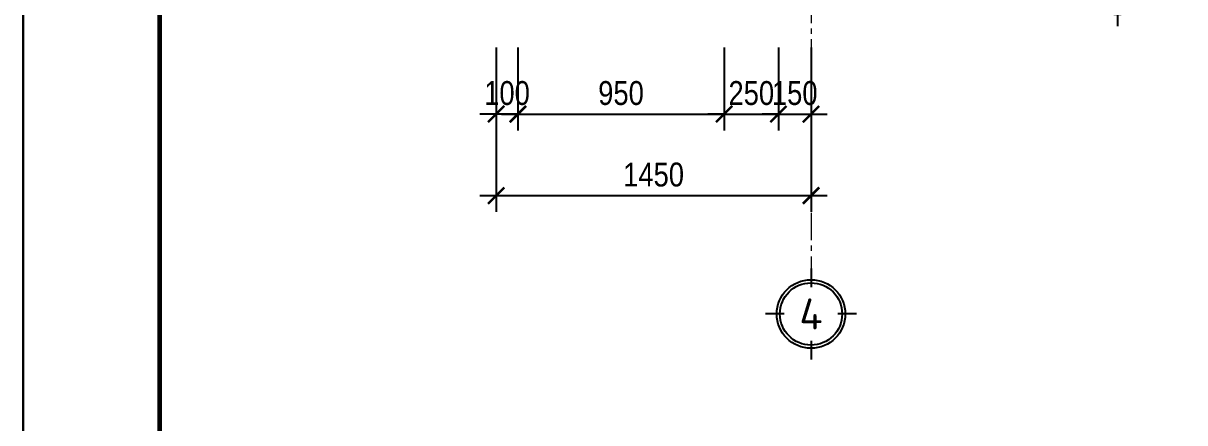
# Model space of a CAD drawing. Header units: inches. Extents: x 236662 to 497023, y -248575 to 81795.
# Drawn here: x 282445 to 287794, y -191630 to -189789 of the extents above; entities that cross this region are included whole.
import ezdxf
from ezdxf.enums import TextEntityAlignment as Align

# ---------------------------------------------------------------- set-up
doc = ezdxf.new("R2010")
doc.units = ezdxf.units.IN
doc.header["$LTSCALE"] = 10
doc.header["$MEASUREMENT"] = 0
doc.linetypes.add('CENTER', pattern=[2, 1.25, -0.25, 0.25, -0.25])
for name, color, linetype in [('01. HP_TEXT', 9, 'Continuous'), ('07. HP_KY HIEU', 43, 'Continuous'), ('08. HP_DIM', 118, 'Continuous'), ('TEXT', 2, 'Continuous')]:
    doc.layers.add(name, color=color, linetype=linetype)
for name, color, linetype, lineweight in [('02. HP_BE TONG', 1, 'Continuous', 35), ('05. HP_TRUC', 251, 'CENTER', 5), ('06. HP_THAY 1', 134, 'Continuous', 15)]:
    doc.layers.add(name, color=color, linetype=linetype, lineweight=lineweight)
doc.layers.add('Tpl_Bound', color=1, linetype='Continuous', plot=False)
doc.styles.add('ISOCP50', font='ISOCPEUR.TTF')
doc.styles.add('text2', font='VHELVCN.TTF')
doc.dimstyles.new('AL-100 (1-50)', dxfattribs={"dimscale": 0.5, "dimtxt": 220, "dimasz": 150, "dimexe": 150, "dimexo": 150, "dimgap": 80, "dimtad": 1, "dimdec": 0, "dimzin": 9, "dimtxsty": 'text2', "dimblk": 'ARCHTICK', "dimcen": 1, "dimdle": 150, "dimclrd": 256, "dimclre": 256, "dimclrt": 7, "dimadec": 0, "dimazin": 0, "dimtfac": 1, "dimtdec": 0, "dimtix": 1, "dimtmove": 2, "dimatfit": 3, "dimldrblk": 'ARCHTICK', "dimfxl": 1, "dimtolj": 1, "dimtzin": 0, "dimlwd": -1, "dimlwe": -1, "dimarcsym": 0})

# ---------------------------------------------------------------- blocks, each defined once
blk = doc.blocks.new('KHUNG TEN A-3')
at = {"layer": '02. HP_BE TONG', "color": 1, "const_width": 0.5}
blk.add_lwpolyline([(15, 5), (415, 5), (415, 292), (15, 292)], close=True, dxfattribs=at)
at = {"layer": '06. HP_THAY 1'}
blk.add_lwpolyline([(0, 297), (420, 297), (420, 0), (0, 0)], close=True, dxfattribs=at)
at = {"layer": 'Defpoints'}
blk.add_lwpolyline([(0, 0), (420, 0), (420, 297), (0, 297)], close=True, dxfattribs=at)
blk = doc.blocks.new('grid test1')
at = {"ltscale": 20}
for p, q in [((0, 440), (0, 260)), ((-260, 0), (-440, 0)), ((440, 0), (260, 0)), ((0, -260), (0, -440))]:
    blk.add_line(p, q, dxfattribs=at)
at = {"color": 251, "ltscale": 20, "true_color": 0x636466}
for radius in [330, 300]:
    blk.add_circle((0, 0), radius, dxfattribs=at)
at = {"layer": '01. HP_TEXT', "color": 2, "ltscale": 20, "true_color": 0xf1eb1f, "style": 'ISOCP50'}
blk.add_attdef('GRID', text='', height=300, dxfattribs=at).set_placement((-37, 0), align=Align.MIDDLE_CENTER)
blk = doc.blocks.new('_ArchTick')
at = {"color": 0, "linetype": 'ByBlock', "const_width": 0.15}
blk.add_lwpolyline([(-0.5, -0.5), (0.5, 0.5)], dxfattribs=at)
blk = doc.blocks.new('*D562')
at = {"layer": '08. HP_DIM', "transparency": 16777216}
for p, q in [((284722.6, -189901), (284722.6, -190282.8)), ((285672.6, -189901), (285672.6, -190282.8)), ((284647.6, -190207.8), (285747.6, -190207.8))]:
    blk.add_line(p, q, dxfattribs=at)
at = {"layer": 'Defpoints', "color": 0, "transparency": 16777216}
for p in [(284722.6, -189826), (285672.6, -189826), (285672.6, -190207.8)]:
    blk.add_point(p, dxfattribs=at)
at = {"layer": '08. HP_DIM', "transparency": 16777216, "xscale": 75, "yscale": 75, "zscale": 75, "rotation": 180}
blk.add_blockref('_ArchTick', (284722.6, -190207.8), dxfattribs=at)
at = {"layer": '08. HP_DIM', "transparency": 16777216, "xscale": 75, "yscale": 75, "zscale": 75}
blk.add_blockref('_ArchTick', (285672.6, -190207.8), dxfattribs=at)
at = {"layer": '08. HP_DIM', "color": 7, "transparency": 16777216, "insert": (285197.6, -190111.6), "char_height": 110, "attachment_point": 5, "style": 'text2'}
blk.add_mtext('\\A1;950', dxfattribs=at)
blk = doc.blocks.new('*D563')
at = {"layer": '08. HP_DIM', "transparency": 16777216}
for p, q in [((285922.6, -189901), (285922.6, -190282.8)), ((286072.6, -189901), (286072.6, -190282.8)), ((285922.6, -190207.8), (285847.6, -190207.8)), ((285922.6, -190207.8), (286072.6, -190207.8)), ((286072.6, -190207.8), (286147.6, -190207.8))]:
    blk.add_line(p, q, dxfattribs=at)
at = {"layer": 'Defpoints', "color": 0, "transparency": 16777216}
for p in [(285922.6, -189826), (286072.6, -189826), (286072.6, -190207.8)]:
    blk.add_point(p, dxfattribs=at)
at = {"layer": '08. HP_DIM', "transparency": 16777216, "xscale": 75, "yscale": 75, "zscale": 75}
blk.add_blockref('_ArchTick', (285922.6, -190207.8), dxfattribs=at)
at = {"layer": '08. HP_DIM', "transparency": 16777216, "xscale": 75, "yscale": 75, "zscale": 75, "rotation": 180}
blk.add_blockref('_ArchTick', (286072.6, -190207.8), dxfattribs=at)
at = {"layer": '08. HP_DIM', "color": 7, "transparency": 16777216, "insert": (285997.6, -190111.6), "char_height": 110, "attachment_point": 5, "style": 'text2'}
blk.add_mtext('\\A1;150', dxfattribs=at)
blk = doc.blocks.new('*D564')
at = {"layer": '08. HP_DIM', "transparency": 16777216}
for p, q in [((284622.6, -189901), (284622.6, -190282.8)), ((284722.6, -189901), (284722.6, -190282.8)), ((284622.6, -190207.8), (284547.6, -190207.8)), ((284722.6, -190207.8), (284622.6, -190207.8)), ((284722.6, -190207.8), (284797.6, -190207.8))]:
    blk.add_line(p, q, dxfattribs=at)
at = {"layer": 'Defpoints', "color": 0, "transparency": 16777216}
for p in [(284622.6, -189826), (284722.6, -189826), (284622.6, -190207.8)]:
    blk.add_point(p, dxfattribs=at)
at = {"layer": '08. HP_DIM', "transparency": 16777216, "xscale": 75, "yscale": 75, "zscale": 75}
blk.add_blockref('_ArchTick', (284622.6, -190207.8), dxfattribs=at)
at = {"layer": '08. HP_DIM', "transparency": 16777216, "xscale": 75, "yscale": 75, "zscale": 75, "rotation": 180}
blk.add_blockref('_ArchTick', (284722.6, -190207.8), dxfattribs=at)
at = {"layer": '08. HP_DIM', "color": 7, "transparency": 16777216, "insert": (284672.6, -190111.6), "char_height": 110, "attachment_point": 5, "style": 'text2'}
blk.add_mtext('\\A1;100', dxfattribs=at)
blk = doc.blocks.new('*D565')
at = {"layer": '08. HP_DIM', "transparency": 16777216}
for p, q in [((284622.6, -189901), (284622.6, -190658.3)), ((286072.6, -189901), (286072.6, -190658.3)), ((284547.6, -190583.3), (286147.6, -190583.3))]:
    blk.add_line(p, q, dxfattribs=at)
at = {"layer": 'Defpoints', "color": 0, "transparency": 16777216}
for p in [(284622.6, -189826), (286072.6, -189826), (286072.6, -190583.3)]:
    blk.add_point(p, dxfattribs=at)
at = {"layer": '08. HP_DIM', "transparency": 16777216, "xscale": 75, "yscale": 75, "zscale": 75, "rotation": 180}
blk.add_blockref('_ArchTick', (284622.6, -190583.3), dxfattribs=at)
at = {"layer": '08. HP_DIM', "transparency": 16777216, "xscale": 75, "yscale": 75, "zscale": 75}
blk.add_blockref('_ArchTick', (286072.6, -190583.3), dxfattribs=at)
at = {"layer": '08. HP_DIM', "color": 7, "transparency": 16777216, "insert": (285347.6, -190487.1), "char_height": 110, "attachment_point": 5, "style": 'text2'}
blk.add_mtext('\\A1;1450', dxfattribs=at)
blk = doc.blocks.new('*D575')
at = {"layer": '08. HP_DIM', "transparency": 16777216}
for p, q in [((285672.6, -189901), (285672.6, -190282.8)), ((285922.6, -189901), (285922.6, -190282.8)), ((285672.6, -190207.8), (285597.6, -190207.8)), ((285672.6, -190207.8), (285922.6, -190207.8)), ((285922.6, -190207.8), (285997.6, -190207.8))]:
    blk.add_line(p, q, dxfattribs=at)
at = {"layer": 'Defpoints', "color": 0, "transparency": 16777216}
for p in [(285672.6, -189826), (285922.6, -189826), (285922.6, -190207.8)]:
    blk.add_point(p, dxfattribs=at)
at = {"layer": '08. HP_DIM', "transparency": 16777216, "xscale": 75, "yscale": 75, "zscale": 75}
blk.add_blockref('_ArchTick', (285672.6, -190207.8), dxfattribs=at)
at = {"layer": '08. HP_DIM', "transparency": 16777216, "xscale": 75, "yscale": 75, "zscale": 75, "rotation": 180}
blk.add_blockref('_ArchTick', (285922.6, -190207.8), dxfattribs=at)
at = {"layer": '08. HP_DIM', "color": 7, "transparency": 16777216, "insert": (285797.6, -190111.6), "char_height": 110, "attachment_point": 5, "style": 'text2'}
blk.add_mtext('\\A1;250', dxfattribs=at)

msp = doc.modelspace()

# ---------------------------------------------------------------- linework, layer by layer
at = {"layer": '05. HP_TRUC', "ltscale": 10}
msp.add_line((286072.6, -187263.2), (286072.6, -190918.4), dxfattribs=at)
at = {"layer": 'Tpl_Bound', "color": 1}
msp.add_lwpolyline([(282444.5, -198768), (282444.5, -186316.1), (300149.2, -186316.1), (300149.2, -198768)], close=True, dxfattribs=at)

# ---------------------------------------------------------------- block references
at = {"color": 1, "xscale": 41.92548438755171, "yscale": 41.92548438755171, "zscale": 41.92548438755171}
msp.add_blockref('KHUNG TEN A-3', (282444.5, -198768, -318.6), dxfattribs=at)
at = {"layer": '07. HP_KY HIEU', "ltscale": 20}
ref = msp.add_blockref('grid test1', (287484.7, -189592.9), dxfattribs=dict(at, xscale=0.477750000078231, yscale=0.477750000078231, zscale=0.477750000078231))
ref.add_attrib('GRID', 'B', dxfattribs={"layer": 'TEXT', "ltscale": 20, "height": 143.3, "style": 'ISOCP50'}).set_placement((287484.7, -189592.9), align=Align.MIDDLE_CENTER)
ref = msp.add_blockref('grid test1', (286072.6, -191128.7), dxfattribs=dict(at, xscale=0.477750000078231, yscale=0.477750000078231, zscale=0.477750000078231))
ref.add_attrib('GRID', '4', dxfattribs={"layer": 'TEXT', "ltscale": 20, "height": 143.3, "style": 'ISOCP50'}).set_placement((286072.6, -191128.7), align=Align.MIDDLE_CENTER)

# ---------------------------------------------------------------- dimensions: what is measured, and where the dimension line sits
at = {"layer": '08. HP_DIM'}
for base, p1, p2, picture, middle in [((284622.6, -190207.8), (284722.6, -189826), (284622.6, -189826), '*D564', (284672.6, -190111.6)), ((286072.6, -190583.3), (284622.6, -189826), (286072.6, -189826), '*D565', (285347.6, -190487.1)), ((285672.6, -190207.8), (284722.6, -189826), (285672.6, -189826), '*D562', (285197.6, -190111.6)), ((285922.6, -190207.8), (285672.6, -189826), (285922.6, -189826), '*D575', (285797.6, -190111.6)), ((286072.6, -190207.8), (285922.6, -189826), (286072.6, -189826), '*D563', (285997.6, -190111.6))]:
    dim = msp.add_linear_dim(base=base, p1=p1, p2=p2, dimstyle='AL-100 (1-50)', dxfattribs=at)
    dim.commit()
    dim.dimension.update_dxf_attribs({"geometry": picture, "text_midpoint": middle})

doc.saveas('drawing.dxf')
